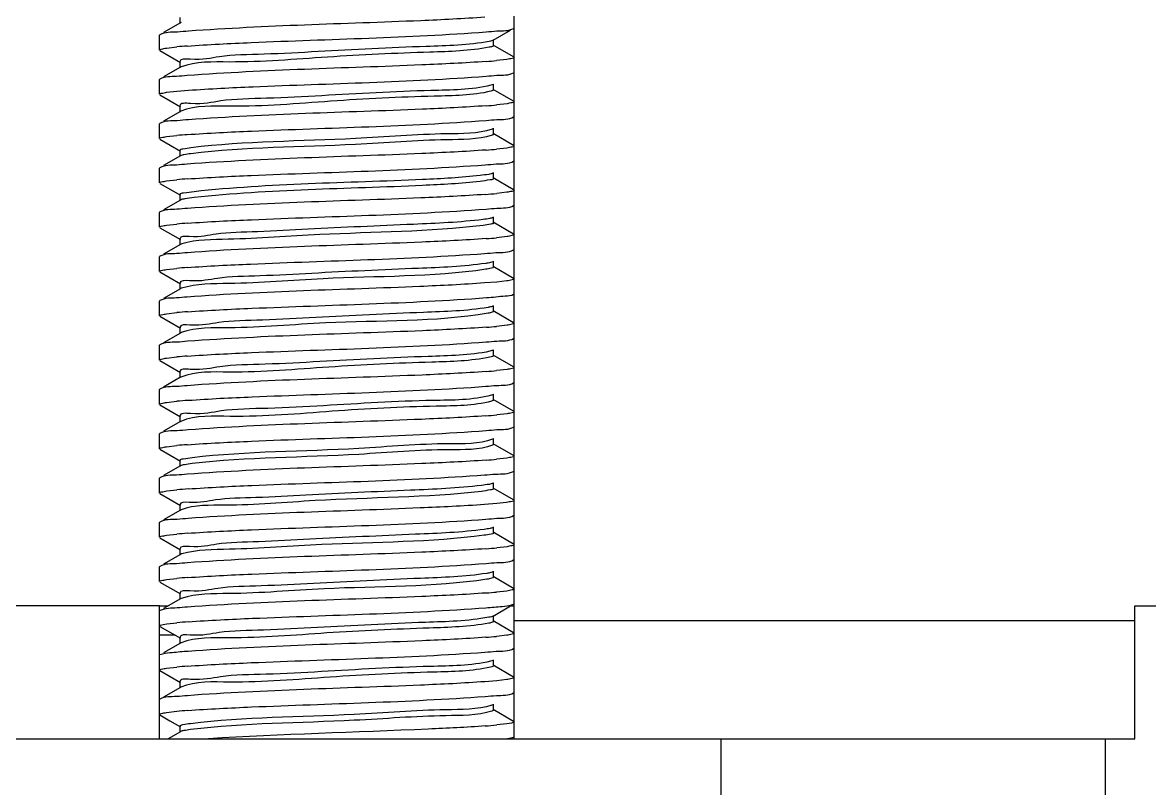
# Model space of a CAD drawing. Extents: x 185245 to 1992634, y -19957 to 755165.
# Drawn here: x 1878528.3 to 1878702, y 582428.2 to 582546.3 of the extents above; entities that cross this region are included whole.
import ezdxf

# ---------------------------------------------------------------- set-up
doc = ezdxf.new("R2010")
doc.units = 0
doc.header["$LTSCALE"] = 1000
doc.header["$MEASUREMENT"] = 0
doc.layers.add('02___PRT_ALL_AXES', color=7, linetype='Continuous')

msp = doc.modelspace()

# ---------------------------------------------------------------- linework, layer by layer
at = {"color": 7, "linetype": 'Continuous'}
for p, q in [((1878552.59, 582547.02), (1878552.59, 582546.11)), ((1878604.08, 582435.83), (1878604.08, 582547.7)), ((1878552.67, 582546.19), (1878550.08, 582544.69)), ((1878552.77, 582546.24), (1878552.67, 582546.19)), ((1878600.85, 582543.52), (1878603.55, 582545.08)), ((1878549.5, 582544.36), (1878549.44, 582544.29)), ((1878549.44, 582542.01), (1878549.44, 582544.29)), ((1878600.92, 582542.69), (1878600.92, 582543.6)), ((1878549.5, 582541.93), (1878552.67, 582540.1)), ((1878550.53, 582542.32), (1878552.13, 582542.5)), ((1878604.01, 582540.95), (1878600.85, 582542.78)), ((1878552.59, 582540.19), (1878552.59, 582539.28)), ((1878602.98, 582540.56), (1878601.39, 582540.39)), ((1878552.67, 582539.36), (1878550.08, 582537.86)), ((1878552.77, 582539.41), (1878552.67, 582539.36)), ((1878549.5, 582537.53), (1878549.44, 582537.46)), ((1878549.44, 582535.18), (1878549.44, 582537.46)), ((1878600.85, 582536.69), (1878600.5, 582536.57)), ((1878600.92, 582535.86), (1878600.92, 582536.77)), ((1878549.5, 582535.1), (1878552.67, 582533.27)), ((1878550.55, 582535.49), (1878552.11, 582535.66)), ((1878552.11, 582535.66), (1878553.92, 582535.81)), ((1878604.01, 582534.12), (1878600.85, 582535.95)), ((1878552.59, 582533.36), (1878552.59, 582532.45)), ((1878603, 582533.74), (1878601.4, 582533.56)), ((1878552.67, 582532.53), (1878550.08, 582531.03)), ((1878552.74, 582532.57), (1878552.67, 582532.53)), ((1878549.5, 582530.7), (1878549.44, 582530.63)), ((1878549.44, 582528.35), (1878549.44, 582530.63)), ((1878600.85, 582529.86), (1878600.69, 582529.79)), ((1878600.92, 582529.03), (1878600.92, 582529.94)), ((1878549.5, 582528.28), (1878552.67, 582526.44)), ((1878550.53, 582528.66), (1878552.13, 582528.84)), ((1878604.01, 582527.29), (1878600.85, 582529.12)), ((1878552.59, 582526.53), (1878552.59, 582525.62)), ((1878602.98, 582526.9), (1878601.39, 582526.73)), ((1878552.67, 582525.7), (1878550.08, 582524.2)), ((1878549.5, 582523.87), (1878549.44, 582523.8)), ((1878549.44, 582521.52), (1878549.44, 582523.8)), ((1878604.01, 582520.46), (1878600.85, 582522.29)), ((1878600.92, 582522.2), (1878600.92, 582523.11)), ((1878549.5, 582521.45), (1878552.67, 582519.61)), ((1878550.54, 582521.83), (1878552.13, 582522.01)), ((1878552.67, 582518.87), (1878550.08, 582517.37)), ((1878552.59, 582519.7), (1878552.59, 582518.79)), ((1878602.94, 582520.07), (1878601.4, 582519.9)), ((1878549.5, 582517.04), (1878549.44, 582516.97)), ((1878549.44, 582514.69), (1878549.44, 582516.97)), ((1878604.01, 582513.63), (1878600.85, 582515.46)), ((1878600.92, 582515.37), (1878600.92, 582516.28)), ((1878549.5, 582514.62), (1878552.67, 582512.78)), ((1878550.54, 582515), (1878552.13, 582515.18)), ((1878552.67, 582512.04), (1878550.08, 582510.54)), ((1878552.59, 582512.87), (1878552.59, 582511.96)), ((1878552.87, 582512.12), (1878552.67, 582512.04)), ((1878602.99, 582513.24), (1878601.39, 582513.07)), ((1878549.5, 582510.21), (1878549.44, 582510.14)), ((1878549.44, 582507.86), (1878549.44, 582510.14)), ((1878604.01, 582506.8), (1878600.85, 582508.63)), ((1878600.92, 582508.54), (1878600.92, 582509.45)), ((1878549.5, 582507.79), (1878552.67, 582505.95)), ((1878550.51, 582508.17), (1878552.13, 582508.35)), ((1878552.67, 582505.21), (1878550.08, 582503.71)), ((1878552.59, 582506.04), (1878552.59, 582505.13)), ((1878552.8, 582505.27), (1878552.67, 582505.21)), ((1878601.41, 582506.24), (1878599.54, 582506.09)), ((1878602.95, 582506.41), (1878601.41, 582506.24)), ((1878549.5, 582503.38), (1878549.44, 582503.31)), ((1878549.44, 582501.03), (1878549.44, 582503.31)), ((1878550.54, 582501.34), (1878552.13, 582501.52)), ((1878604.01, 582499.97), (1878600.85, 582501.8)), ((1878600.92, 582501.71), (1878600.92, 582502.62)), ((1878549.5, 582500.96), (1878552.67, 582499.12)), ((1878552.67, 582498.38), (1878550.08, 582496.88)), ((1878552.59, 582499.21), (1878552.59, 582498.3)), ((1878552.75, 582498.42), (1878552.67, 582498.38)), ((1878603, 582499.58), (1878601.39, 582499.4)), ((1878549.5, 582496.55), (1878549.44, 582496.48)), ((1878549.44, 582494.2), (1878549.44, 582496.48)), ((1878550.53, 582494.51), (1878552.13, 582494.69)), ((1878600.85, 582495.71), (1878600.36, 582495.56)), ((1878604.01, 582493.14), (1878600.85, 582494.97)), ((1878600.92, 582494.88), (1878600.92, 582495.79)), ((1878549.5, 582494.13), (1878552.67, 582492.29)), ((1878552.67, 582491.55), (1878550.08, 582490.05)), ((1878552.59, 582492.38), (1878552.59, 582491.47)), ((1878552.75, 582491.59), (1878552.67, 582491.55)), ((1878602.99, 582492.75), (1878601.39, 582492.58)), ((1878549.5, 582489.72), (1878549.44, 582489.65)), ((1878549.44, 582487.37), (1878549.44, 582489.65)), ((1878550.54, 582487.68), (1878552.11, 582487.86)), ((1878600.85, 582488.88), (1878600.59, 582488.78)), ((1878604.01, 582486.31), (1878600.85, 582488.14)), ((1878600.92, 582488.05), (1878600.92, 582488.96)), ((1878549.5, 582487.3), (1878552.67, 582485.46)), ((1878602.99, 582485.92), (1878601.4, 582485.75)), ((1878552.67, 582484.72), (1878550.08, 582483.22)), ((1878552.59, 582485.55), (1878552.59, 582484.64)), ((1878552.73, 582484.75), (1878552.67, 582484.72)), ((1878549.5, 582482.89), (1878549.44, 582482.82)), ((1878549.44, 582480.54), (1878549.44, 582482.82)), ((1878550.53, 582480.85), (1878552.13, 582481.03)), ((1878600.85, 582482.05), (1878600.76, 582482.01)), ((1878604.01, 582479.48), (1878600.85, 582481.31)), ((1878600.92, 582481.22), (1878600.92, 582482.13)), ((1878549.5, 582480.47), (1878552.67, 582478.63)), ((1878602.98, 582479.09), (1878601.39, 582478.92)), ((1878552.67, 582477.89), (1878550.08, 582476.39)), ((1878552.59, 582478.72), (1878552.59, 582477.81)), ((1878549.5, 582476.06), (1878549.44, 582475.99)), ((1878549.44, 582473.71), (1878549.44, 582475.99)), ((1878550.57, 582474.02), (1878552.12, 582474.2)), ((1878604.01, 582472.65), (1878600.85, 582474.48)), ((1878600.92, 582474.39), (1878600.92, 582475.3)), ((1878549.5, 582473.64), (1878552.67, 582471.8)), ((1878601.41, 582472.09), (1878599.5, 582471.93)), ((1878602.93, 582472.26), (1878601.41, 582472.09)), ((1878552.67, 582471.06), (1878550.08, 582469.56)), ((1878552.59, 582471.89), (1878552.59, 582470.98)), ((1878552.77, 582471.11), (1878552.67, 582471.06)), ((1878549.5, 582469.23), (1878549.44, 582469.16)), ((1878549.44, 582466.88), (1878549.44, 582469.16)), ((1878600.92, 582467.56), (1878600.92, 582468.47)), ((1878549.5, 582466.81), (1878552.67, 582464.97)), ((1878550.53, 582467.19), (1878552.13, 582467.37)), ((1878604.01, 582465.82), (1878600.85, 582467.65)), ((1878552.59, 582465.06), (1878552.59, 582464.15)), ((1878602.99, 582465.43), (1878601.4, 582465.26)), ((1878552.67, 582464.23), (1878550.08, 582462.73)), ((1878552.85, 582464.31), (1878552.67, 582464.23)), ((1878549.5, 582462.4), (1878549.44, 582462.33)), ((1878549.44, 582460.05), (1878549.44, 582462.33)), ((1878600.92, 582460.73), (1878600.92, 582461.64)), ((1878549.5, 582459.98), (1878552.67, 582458.14)), ((1878550.53, 582460.36), (1878552.12, 582460.54)), ((1878604.01, 582458.99), (1878600.85, 582460.82)), ((1878552.59, 582458.23), (1878552.59, 582457.32)), ((1878602.98, 582458.6), (1878601.39, 582458.43)), ((1878549.44, 582456.32), (1878458.37, 582456.32)), ((1878549.44, 582435.83), (1878549.44, 582456.32)), ((1878552.67, 582457.4), (1878550.08, 582455.9)), ((1878552.78, 582457.45), (1878552.67, 582457.4)), ((1878603.69, 582456.45), (1878604.01, 582456.56)), ((1878699.7, 582435.83), (1878699.7, 582456.32)), ((1878699.7, 582456.32), (1878786.21, 582456.32)), ((1878549.55, 582455.59), (1878549.5, 582455.57)), ((1878600.85, 582454.73), (1878603.55, 582456.29)), ((1878600.92, 582453.9), (1878600.92, 582454.81)), ((1878549.5, 582453.15), (1878552.67, 582451.31)), ((1878550.01, 582453.44), (1878550.57, 582453.53)), ((1878550.57, 582453.53), (1878552.12, 582453.71)), ((1878604.01, 582452.16), (1878600.85, 582453.99)), ((1878604.08, 582454.05), (1878699.7, 582454.05)), ((1878552.59, 582451.4), (1878552.59, 582450.49)), ((1878602.98, 582451.77), (1878601.39, 582451.6)), ((1878552.67, 582450.57), (1878550.08, 582449.07)), ((1878552.74, 582450.61), (1878552.67, 582450.57)), ((1878549.93, 582448.87), (1878549.5, 582448.74)), ((1878600.85, 582447.9), (1878600.46, 582447.77)), ((1878600.92, 582447.07), (1878600.92, 582447.98)), ((1878549.5, 582446.32), (1878552.67, 582444.48)), ((1878550.54, 582446.7), (1878552.13, 582446.88)), ((1878604.01, 582445.33), (1878600.85, 582447.16)), ((1878552.59, 582444.57), (1878552.59, 582443.66)), ((1878601.4, 582444.77), (1878599.59, 582444.62)), ((1878602.94, 582444.94), (1878601.4, 582444.77)), ((1878552.67, 582443.74), (1878550.08, 582442.24)), ((1878552.74, 582443.78), (1878552.67, 582443.74)), ((1878600.85, 582441.07), (1878600.67, 582440.99)), ((1878600.92, 582440.24), (1878600.92, 582441.15)), ((1878549.5, 582439.49), (1878551.04, 582438.6)), ((1878550.52, 582439.87), (1878552.12, 582440.05)), ((1878604.01, 582438.5), (1878600.85, 582440.33)), ((1878551.04, 582438.6), (1878552.67, 582437.65)), ((1878552.59, 582437.74), (1878552.59, 582436.83)), ((1878602.98, 582438.11), (1878601.41, 582437.94)), ((1878603.66, 582438.23), (1878602.98, 582438.11)), ((1878449.27, 582435.83), (1878699.7, 582435.83)), ((1878552.67, 582436.91), (1878550.8, 582435.83)), ((1878635.95, 582435.83), (1878635.95, 582296.96)), ((1878695.15, 582435.83), (1878695.15, 582296.96))]:
    msp.add_line(p, q, dxfattribs=at)
for centre, radius, start, end in [((1878553.22, 582545.03), 1.29, 108.82, 110.5379), ((1878560.3, 582452.51), 90.36, 94.1864, 95.1886), ((1878593.17, 582630.89), 90.88, 274.1708, 275.188), ((1878593.17, 582624.05), 90.87, 274.166, 275.1925), ((1878560.33, 582438.53), 90.67, 94.1755, 95.1892), ((1878593.17, 582617.26), 90.91, 274.1695, 275.1881), ((1878560.37, 582431.17), 91.21, 94.1602, 95.1879), ((1878592.96, 582612.91), 93.39, 274.0964, 275.1853), ((1878560.36, 582424.56), 90.99, 94.1671, 95.1881), ((1878593.18, 582603.53), 90.84, 274.1697, 275.1896), ((1878560.28, 582418.63), 90.09, 94.1912, 95.1919), ((1878553.32, 582503.76), 1.6, 107.5093, 109.0409), ((1878560.37, 582410.79), 91.1, 94.1644, 95.1876), ((1878553.17, 582497.36), 1.14, 109.6781, 111.5053), ((1878593.25, 582589.04), 90.01, 274.1972, 275.1888), ((1878560.33, 582404.41), 90.65, 94.1774, 95.1884), ((1878593.19, 582582.86), 90.65, 274.1773, 275.1883), ((1878560.49, 582395.64), 92.59, 94.1134, 95.192), ((1878593.08, 582577.27), 91.9, 274.134, 275.1927), ((1878560.32, 582390.78), 90.62, 94.178, 95.1886), ((1878593.18, 582569.29), 90.75, 274.1743, 275.1882), ((1878560.54, 582381.4), 93.18, 94.1019, 95.1864), ((1878560.35, 582376.87), 90.87, 94.1701, 95.1887), ((1878593.14, 582556.18), 91.3, 274.1546, 275.1902), ((1878553.47, 582462.32), 2.08, 106.0223, 107.325), ((1878560.37, 582369.8), 91.11, 94.1608, 95.19), ((1878593.17, 582548.98), 90.92, 274.1688, 275.1884), ((1878553.25, 582456.17), 1.36, 108.4797, 110.151), ((1878560.54, 582360.96), 93.13, 94.1045, 95.1852), ((1878593.13, 582542.55), 91.32, 274.1568, 275.1877), ((1878553.13, 582449.67), 1.02, 110.4348, 112.3506), ((1878560.35, 582356.34), 90.91, 94.1694, 95.1882), ((1878560.4, 582348.91), 91.51, 94.1462, 95.1925), ((1878592.99, 582530.55), 92.99, 274.1014, 275.192)]:
    msp.add_arc(centre, radius, start, end, dxfattribs=at)
for points, knots in [([(1878599.56, 582547.07), (1878596.27, 582546.83), (1878581.07, 582546.09), (1878565.84, 582545.78), (1878553.94, 582544.92)], [0, 0, 0, 0, 0.216278, 1, 1, 1, 1]), ([(1878553.94, 582544.92), (1878553.36, 582544.88), (1878551.91, 582544.69), (1878550.29, 582544.82), (1878549.5, 582544.36)], [0, 0, 0, 0, 0.388902, 1, 1, 1, 1]), ([(1878599.78, 582544.81), (1878600.33, 582544.85), (1878601.72, 582545.03), (1878603.26, 582544.92), (1878604.01, 582545.35)], [0, 0, 0, 0, 0.388304, 1, 1, 1, 1]), ([(1878600.24, 582543.34), (1878597.05, 582542.74), (1878588.22, 582542.54), (1878576.57, 582541.92), (1878566.18, 582541.33), (1878559.09, 582541.26), (1878555.79, 582540.34), (1878552.6, 582540.73), (1878552.59, 582540.19)], [0, 0, 0, 0, 0.203823, 0.552642, 0.727155, 0.87117, 0.966043, 1, 1, 1, 1]), ([(1878553.71, 582542.63), (1878557, 582542.87), (1878572.36, 582543.62), (1878587.74, 582543.92), (1878599.78, 582544.81)], [0, 0, 0, 0, 0.214716, 1, 1, 1, 1]), ([(1878600.85, 582543.52), (1878600.78, 582543.48), (1878600.58, 582543.41), (1878600.37, 582543.37), (1878600.24, 582543.34)], [0, 0, 0, 0, 0.383917, 1, 1, 1, 1]), ([(1878549.44, 582542.01), (1878549.44, 582542.11), (1878549.97, 582542.21), (1878550.25, 582542.28), (1878550.53, 582542.32)], [0, 0, 0, 0, 0.274834, 1, 1, 1, 1]), ([(1878600.24, 582542.43), (1878597.24, 582541.86), (1878588.88, 582541.63), (1878575.5, 582541.05), (1878562.87, 582539.93), (1878555.09, 582540.29), (1878552.77, 582539.41)], [0, 0, 0, 0, 0.192381, 0.524853, 0.843231, 1, 1, 1, 1]), ([(1878600.92, 582542.69), (1878600.92, 582542.62), (1878600.61, 582542.51), (1878600.41, 582542.47), (1878600.24, 582542.43)], [0, 0, 0, 0, 0.289583, 1, 1, 1, 1]), ([(1878599.78, 582540.25), (1878596.48, 582540.01), (1878581.12, 582539.26), (1878565.74, 582538.96), (1878553.71, 582538.07)], [0, 0, 0, 0, 0.215136, 1, 1, 1, 1]), ([(1878604.08, 582540.87), (1878604.08, 582540.77), (1878603.54, 582540.67), (1878603.26, 582540.6), (1878602.98, 582540.56)], [0, 0, 0, 0, 0.274668, 1, 1, 1, 1]), ([(1878553.71, 582538.07), (1878553.16, 582538.03), (1878551.78, 582537.85), (1878550.25, 582537.96), (1878549.5, 582537.53)], [0, 0, 0, 0, 0.388224, 1, 1, 1, 1]), ([(1878553.92, 582535.81), (1878557.23, 582536.05), (1878572.51, 582536.79), (1878587.82, 582537.09), (1878599.77, 582537.98)], [0, 0, 0, 0, 0.216727, 1, 1, 1, 1]), ([(1878599.77, 582537.98), (1878600.33, 582538.02), (1878601.72, 582538.2), (1878603.26, 582538.08), (1878604.01, 582538.52)], [0, 0, 0, 0, 0.388363, 1, 1, 1, 1]), ([(1878600.5, 582536.57), (1878597.49, 582535.85), (1878588.72, 582535.82), (1878577.15, 582535.11), (1878566.59, 582534.52), (1878559.29, 582534.46), (1878555.91, 582533.5), (1878552.59, 582533.92), (1878552.59, 582533.36)], [0, 0, 0, 0, 0.192848, 0.542579, 0.720249, 0.867673, 0.965105, 1, 1, 1, 1]), ([(1878549.44, 582535.18), (1878549.44, 582535.29), (1878549.99, 582535.38), (1878550.27, 582535.45), (1878550.55, 582535.49)], [0, 0, 0, 0, 0.274367, 1, 1, 1, 1]), ([(1878600.5, 582535.66), (1878597.66, 582534.98), (1878589.34, 582534.91), (1878575.92, 582534.23), (1878563.09, 582533.05), (1878555.08, 582533.52), (1878552.74, 582532.57)], [0, 0, 0, 0, 0.182551, 0.516838, 0.841522, 1, 1, 1, 1]), ([(1878600.92, 582535.86), (1878600.92, 582535.81), (1878600.74, 582535.72), (1878600.61, 582535.68), (1878600.5, 582535.66)], [0, 0, 0, 0, 0.305772, 1, 1, 1, 1]), ([(1878599.77, 582533.42), (1878596.5, 582533.18), (1878581.22, 582532.44), (1878565.91, 582532.13), (1878553.92, 582531.26)], [0, 0, 0, 0, 0.214372, 1, 1, 1, 1]), ([(1878604.08, 582534.04), (1878604.08, 582533.94), (1878603.55, 582533.85), (1878603.27, 582533.77), (1878603, 582533.74)], [0, 0, 0, 0, 0.275017, 1, 1, 1, 1]), ([(1878553.92, 582531.26), (1878553.34, 582531.22), (1878551.9, 582531.03), (1878550.29, 582531.15), (1878549.5, 582530.7)], [0, 0, 0, 0, 0.388876, 1, 1, 1, 1]), ([(1878553.73, 582528.97), (1878557.02, 582529.21), (1878572.37, 582529.96), (1878587.75, 582530.26), (1878599.78, 582531.15)], [0, 0, 0, 0, 0.214927, 1, 1, 1, 1]), ([(1878599.78, 582531.15), (1878600.33, 582531.19), (1878601.72, 582531.37), (1878603.26, 582531.26), (1878604.01, 582531.69)], [0, 0, 0, 0, 0.388319, 1, 1, 1, 1]), ([(1878600.69, 582529.79), (1878598.46, 582529.07), (1878591.27, 582529.21), (1878575.94, 582527.9), (1878562.7, 582527.96), (1878554.3, 582526.94)], [0, 0, 0, 0, 0.151572, 0.453947, 1, 1, 1, 1]), ([(1878549.44, 582528.35), (1878549.44, 582528.45), (1878549.97, 582528.55), (1878550.26, 582528.62), (1878550.53, 582528.66)], [0, 0, 0, 0, 0.27481, 1, 1, 1, 1]), ([(1878600.69, 582528.88), (1878598.46, 582528.16), (1878591.27, 582528.3), (1878575.94, 582526.99), (1878562.7, 582527.05), (1878554.3, 582526.03)], [0, 0, 0, 0, 0.151572, 0.453947, 1, 1, 1, 1]), ([(1878600.92, 582529.03), (1878600.92, 582529), (1878600.84, 582528.93), (1878600.75, 582528.9), (1878600.69, 582528.88)], [0, 0, 0, 0, 0.333912, 1, 1, 1, 1]), ([(1878554.3, 582526.94), (1878553.87, 582526.89), (1878553.45, 582526.77), (1878552.59, 582526.69), (1878552.59, 582526.53)], [0, 0, 0, 0, 0.730238, 1, 1, 1, 1]), ([(1878554.3, 582526.03), (1878553.94, 582525.98), (1878553.4, 582525.9), (1878552.83, 582525.8), (1878552.67, 582525.7)], [0, 0, 0, 0, 0.654915, 1, 1, 1, 1]), ([(1878599.78, 582526.59), (1878596.48, 582526.35), (1878581.13, 582525.6), (1878565.76, 582525.3), (1878553.73, 582524.41)], [0, 0, 0, 0, 0.215085, 1, 1, 1, 1]), ([(1878604.08, 582527.21), (1878604.08, 582527.11), (1878603.54, 582527.01), (1878603.26, 582526.94), (1878602.98, 582526.9)], [0, 0, 0, 0, 0.274676, 1, 1, 1, 1]), ([(1878553.73, 582524.41), (1878553.18, 582524.37), (1878551.79, 582524.2), (1878550.26, 582524.3), (1878549.5, 582523.87)], [0, 0, 0, 0, 0.3883, 1, 1, 1, 1]), ([(1878553.76, 582522.14), (1878557.03, 582522.38), (1878572.33, 582523.13), (1878587.64, 582523.43), (1878599.63, 582524.31)], [0, 0, 0, 0, 0.21461, 1, 1, 1, 1]), ([(1878599.63, 582524.31), (1878600.2, 582524.35), (1878601.64, 582524.53), (1878603.23, 582524.41), (1878604.01, 582524.86)], [0, 0, 0, 0, 0.388738, 1, 1, 1, 1]), ([(1878598.85, 582522.66), (1878595.91, 582522.33), (1878581.21, 582521.52), (1878566.46, 582521.43), (1878554.77, 582520.16)], [0, 0, 0, 0, 0.20114, 1, 1, 1, 1]), ([(1878600.85, 582523.03), (1878600.65, 582522.91), (1878599.96, 582522.81), (1878599.3, 582522.71), (1878598.85, 582522.66)], [0, 0, 0, 0, 0.338219, 1, 1, 1, 1]), ([(1878549.44, 582521.52), (1878549.44, 582521.63), (1878549.98, 582521.72), (1878550.26, 582521.79), (1878550.54, 582521.83)], [0, 0, 0, 0, 0.274601, 1, 1, 1, 1]), ([(1878598.85, 582521.75), (1878595.91, 582521.42), (1878581.21, 582520.61), (1878566.46, 582520.52), (1878554.77, 582519.25)], [0, 0, 0, 0, 0.20114, 1, 1, 1, 1]), ([(1878600.92, 582522.2), (1878600.93, 582522.01), (1878599.87, 582521.96), (1878599.37, 582521.81), (1878598.85, 582521.75)], [0, 0, 0, 0, 0.267345, 1, 1, 1, 1]), ([(1878554.77, 582520.16), (1878554.23, 582520.1), (1878553.71, 582519.95), (1878552.59, 582519.9), (1878552.59, 582519.7)], [0, 0, 0, 0, 0.733224, 1, 1, 1, 1]), ([(1878554.77, 582519.25), (1878554.3, 582519.2), (1878553.61, 582519.1), (1878552.88, 582518.99), (1878552.67, 582518.87)], [0, 0, 0, 0, 0.663534, 1, 1, 1, 1]), ([(1878599.63, 582519.75), (1878596.33, 582519.51), (1878581.04, 582518.77), (1878565.72, 582518.47), (1878553.76, 582517.59)], [0, 0, 0, 0, 0.216352, 1, 1, 1, 1]), ([(1878604.08, 582520.38), (1878604.08, 582520.27), (1878603.52, 582520.18), (1878603.23, 582520.11), (1878602.94, 582520.07)], [0, 0, 0, 0, 0.274041, 1, 1, 1, 1]), ([(1878553.76, 582517.59), (1878553.2, 582517.55), (1878551.81, 582517.37), (1878550.26, 582517.48), (1878549.5, 582517.04)], [0, 0, 0, 0, 0.388384, 1, 1, 1, 1]), ([(1878553.74, 582515.31), (1878557.04, 582515.55), (1878572.39, 582516.3), (1878587.76, 582516.6), (1878599.78, 582517.49)], [0, 0, 0, 0, 0.215085, 1, 1, 1, 1]), ([(1878599.78, 582517.49), (1878600.33, 582517.53), (1878601.72, 582517.71), (1878603.26, 582517.6), (1878604.01, 582518.03)], [0, 0, 0, 0, 0.388334, 1, 1, 1, 1]), ([(1878599.31, 582515.88), (1878595.75, 582515.44), (1878586.76, 582515.05), (1878575.06, 582514.55), (1878565.15, 582513.96), (1878558.56, 582513.88), (1878555.53, 582513.04), (1878552.59, 582513.36), (1878552.59, 582512.87)], [0, 0, 0, 0, 0.230176, 0.576529, 0.743488, 0.879422, 0.968255, 1, 1, 1, 1]), ([(1878600.85, 582516.2), (1878600.69, 582516.11), (1878600.16, 582516.01), (1878599.65, 582515.93), (1878599.31, 582515.88)], [0, 0, 0, 0, 0.347289, 1, 1, 1, 1]), ([(1878600.92, 582515.37), (1878600.93, 582515.22), (1878600.12, 582515.14), (1878599.72, 582515.02), (1878599.31, 582514.97)], [0, 0, 0, 0, 0.270713, 1, 1, 1, 1]), ([(1878549.44, 582514.69), (1878549.44, 582514.8), (1878549.98, 582514.89), (1878550.26, 582514.96), (1878550.54, 582515)], [0, 0, 0, 0, 0.274662, 1, 1, 1, 1]), ([(1878599.31, 582514.97), (1878590.97, 582513.93), (1878577.77, 582513.99), (1878562.4, 582512.73), (1878555.16, 582512.81), (1878552.87, 582512.12)], [0, 0, 0, 0, 0.541764, 0.845341, 1, 1, 1, 1]), ([(1878599.78, 582512.93), (1878596.49, 582512.69), (1878581.14, 582511.94), (1878565.77, 582511.64), (1878553.74, 582510.76)], [0, 0, 0, 0, 0.215022, 1, 1, 1, 1]), ([(1878604.08, 582513.55), (1878604.08, 582513.45), (1878603.55, 582513.35), (1878603.26, 582513.28), (1878602.99, 582513.24)], [0, 0, 0, 0, 0.274807, 1, 1, 1, 1]), ([(1878553.74, 582510.76), (1878553.19, 582510.71), (1878551.8, 582510.54), (1878550.26, 582510.65), (1878549.5, 582510.21)], [0, 0, 0, 0, 0.388342, 1, 1, 1, 1]), ([(1878553.7, 582508.47), (1878556.96, 582508.72), (1878572.24, 582509.46), (1878587.54, 582509.77), (1878599.54, 582510.64)], [0, 0, 0, 0, 0.213673, 1, 1, 1, 1]), ([(1878599.54, 582510.64), (1878600.13, 582510.68), (1878601.59, 582510.87), (1878603.22, 582510.74), (1878604.01, 582511.2)], [0, 0, 0, 0, 0.389021, 1, 1, 1, 1]), ([(1878599.72, 582509.11), (1878596.28, 582508.61), (1878587.35, 582508.28), (1878575.65, 582507.75), (1878565.55, 582507.15), (1878558.76, 582507.08), (1878555.63, 582506.21), (1878552.6, 582506.55), (1878552.59, 582506.04)], [0, 0, 0, 0, 0.22028, 0.567606, 0.737398, 0.87635, 0.967433, 1, 1, 1, 1]), ([(1878600.85, 582509.37), (1878600.73, 582509.3), (1878600.34, 582509.21), (1878599.97, 582509.14), (1878599.72, 582509.11)], [0, 0, 0, 0, 0.358669, 1, 1, 1, 1]), ([(1878600.92, 582508.54), (1878600.92, 582508.43), (1878600.34, 582508.32), (1878600.02, 582508.24), (1878599.72, 582508.2)], [0, 0, 0, 0, 0.275759, 1, 1, 1, 1]), ([(1878549.44, 582507.86), (1878549.44, 582507.96), (1878549.96, 582508.06), (1878550.24, 582508.13), (1878550.51, 582508.17)], [0, 0, 0, 0, 0.275147, 1, 1, 1, 1]), ([(1878599.72, 582508.2), (1878591.44, 582507), (1878578.11, 582507.23), (1878562.62, 582505.88), (1878555.18, 582506.02), (1878552.84, 582505.28)], [0, 0, 0, 0, 0.534412, 0.843488, 1, 1, 1, 1]), ([(1878604.08, 582506.72), (1878604.08, 582506.61), (1878603.53, 582506.52), (1878603.24, 582506.45), (1878602.95, 582506.41)], [0, 0, 0, 0, 0.274154, 1, 1, 1, 1]), ([(1878599.54, 582506.09), (1878596.22, 582505.85), (1878580.94, 582505.1), (1878565.64, 582504.81), (1878553.7, 582503.92)], [0, 0, 0, 0, 0.217447, 1, 1, 1, 1]), ([(1878553.7, 582503.92), (1878553.15, 582503.88), (1878551.77, 582503.7), (1878550.25, 582503.81), (1878549.5, 582503.38)], [0, 0, 0, 0, 0.388213, 1, 1, 1, 1]), ([(1878553.75, 582501.65), (1878557.05, 582501.89), (1878572.41, 582502.64), (1878587.8, 582502.94), (1878599.83, 582503.83)], [0, 0, 0, 0, 0.215338, 1, 1, 1, 1]), ([(1878599.83, 582503.83), (1878600.8, 582503.9), (1878602.16, 582504.09), (1878603.63, 582504.15), (1878604.01, 582504.37)], [0, 0, 0, 0, 0.68639, 1, 1, 1, 1]), ([(1878600.07, 582502.33), (1878596.78, 582501.77), (1878587.91, 582501.51), (1878576.23, 582500.94), (1878565.95, 582500.34), (1878558.97, 582500.27), (1878555.73, 582499.37), (1878552.6, 582499.74), (1878552.59, 582499.21)], [0, 0, 0, 0, 0.209979, 0.558257, 0.731004, 0.873118, 0.966571, 1, 1, 1, 1]), ([(1878600.85, 582502.54), (1878600.76, 582502.49), (1878600.5, 582502.41), (1878600.23, 582502.36), (1878600.07, 582502.33)], [0, 0, 0, 0, 0.373344, 1, 1, 1, 1]), ([(1878600.92, 582501.71), (1878600.92, 582501.63), (1878600.52, 582501.52), (1878600.28, 582501.46), (1878600.07, 582501.42)], [0, 0, 0, 0, 0.283339, 1, 1, 1, 1]), ([(1878549.44, 582501.03), (1878549.44, 582501.14), (1878549.98, 582501.23), (1878550.26, 582501.3), (1878550.54, 582501.34)], [0, 0, 0, 0, 0.274594, 1, 1, 1, 1]), ([(1878600.07, 582501.42), (1878591.83, 582500.02), (1878578.33, 582500.51), (1878562.77, 582498.97), (1878555.11, 582499.27), (1878552.79, 582498.44)], [0, 0, 0, 0, 0.528851, 0.843743, 1, 1, 1, 1]), ([(1878604.08, 582499.89), (1878604.08, 582499.79), (1878603.55, 582499.7), (1878603.27, 582499.62), (1878603, 582499.58)], [0, 0, 0, 0, 0.274924, 1, 1, 1, 1]), ([(1878599.83, 582499.28), (1878596.55, 582499.03), (1878581.18, 582498.28), (1878565.8, 582497.98), (1878553.75, 582497.1)], [0, 0, 0, 0, 0.214455, 1, 1, 1, 1]), ([(1878553.75, 582497.1), (1878553.2, 582497.05), (1878551.8, 582496.88), (1878550.26, 582496.99), (1878549.5, 582496.55)], [0, 0, 0, 0, 0.388343, 1, 1, 1, 1]), ([(1878553.72, 582494.82), (1878557.02, 582495.06), (1878572.38, 582495.81), (1878587.76, 582496.11), (1878599.8, 582497)], [0, 0, 0, 0, 0.214943, 1, 1, 1, 1]), ([(1878599.8, 582497), (1878600.34, 582497.04), (1878601.73, 582497.22), (1878603.26, 582497.11), (1878604.01, 582497.54)], [0, 0, 0, 0, 0.388272, 1, 1, 1, 1]), ([(1878549.44, 582494.2), (1878549.44, 582494.31), (1878549.97, 582494.4), (1878550.26, 582494.47), (1878550.53, 582494.51)], [0, 0, 0, 0, 0.274754, 1, 1, 1, 1]), ([(1878600.36, 582495.56), (1878597.24, 582494.91), (1878588.44, 582494.77), (1878576.82, 582494.12), (1878566.35, 582493.53), (1878559.17, 582493.46), (1878555.84, 582492.53), (1878552.6, 582492.93), (1878552.59, 582492.38)], [0, 0, 0, 0, 0.199256, 0.548462, 0.724288, 0.869719, 0.965654, 1, 1, 1, 1]), ([(1878600.36, 582494.65), (1878597.42, 582494.04), (1878589.08, 582493.86), (1878575.67, 582493.24), (1878562.96, 582492.1), (1878555.08, 582492.51), (1878552.75, 582491.59)], [0, 0, 0, 0, 0.188337, 0.521626, 0.842621, 1, 1, 1, 1]), ([(1878600.92, 582494.88), (1878600.92, 582494.82), (1878600.67, 582494.72), (1878600.5, 582494.68), (1878600.36, 582494.65)], [0, 0, 0, 0, 0.295385, 1, 1, 1, 1]), ([(1878604.08, 582493.06), (1878604.08, 582492.96), (1878603.54, 582492.86), (1878603.26, 582492.79), (1878602.99, 582492.75)], [0, 0, 0, 0, 0.274744, 1, 1, 1, 1]), ([(1878599.8, 582492.44), (1878596.5, 582492.2), (1878581.14, 582491.45), (1878565.76, 582491.15), (1878553.72, 582490.26)], [0, 0, 0, 0, 0.214948, 1, 1, 1, 1]), ([(1878553.72, 582490.26), (1878553.17, 582490.22), (1878551.79, 582490.05), (1878550.26, 582490.15), (1878549.5, 582489.72)], [0, 0, 0, 0, 0.388278, 1, 1, 1, 1]), ([(1878553.85, 582488), (1878557.15, 582488.24), (1878572.43, 582488.98), (1878587.74, 582489.28), (1878599.71, 582490.16)], [0, 0, 0, 0, 0.215823, 1, 1, 1, 1]), ([(1878599.71, 582490.16), (1878600.27, 582490.2), (1878601.68, 582490.38), (1878603.25, 582490.27), (1878604.01, 582490.71)], [0, 0, 0, 0, 0.388556, 1, 1, 1, 1]), ([(1878549.44, 582487.37), (1878549.44, 582487.48), (1878549.98, 582487.57), (1878550.26, 582487.64), (1878550.54, 582487.68)], [0, 0, 0, 0, 0.274641, 1, 1, 1, 1]), ([(1878600.59, 582488.78), (1878597.67, 582488), (1878588.92, 582488.08), (1878577.4, 582487.3), (1878566.76, 582486.72), (1878559.38, 582486.66), (1878555.96, 582485.69), (1878552.59, 582486.12), (1878552.59, 582485.55)], [0, 0, 0, 0, 0.188093, 0.538199, 0.717239, 0.866148, 0.964697, 1, 1, 1, 1]), ([(1878600.59, 582487.87), (1878597.83, 582487.13), (1878589.52, 582487.16), (1878576.11, 582486.41), (1878563.18, 582485.22), (1878555.08, 582485.74), (1878552.73, 582484.75)], [0, 0, 0, 0, 0.178189, 0.513127, 0.84056, 1, 1, 1, 1]), ([(1878600.92, 582488.05), (1878600.92, 582488.01), (1878600.79, 582487.92), (1878600.67, 582487.89), (1878600.59, 582487.87)], [0, 0, 0, 0, 0.315698, 1, 1, 1, 1]), ([(1878604.08, 582486.23), (1878604.08, 582486.13), (1878603.55, 582486.04), (1878603.27, 582485.96), (1878602.99, 582485.92)], [0, 0, 0, 0, 0.274816, 1, 1, 1, 1]), ([(1878599.71, 582485.61), (1878596.42, 582485.37), (1878581.14, 582484.62), (1878565.83, 582484.32), (1878553.85, 582483.44)], [0, 0, 0, 0, 0.215258, 1, 1, 1, 1]), ([(1878553.85, 582483.44), (1878553.29, 582483.4), (1878551.86, 582483.22), (1878550.28, 582483.34), (1878549.5, 582482.89)], [0, 0, 0, 0, 0.388684, 1, 1, 1, 1]), ([(1878553.72, 582481.16), (1878557.02, 582481.4), (1878572.37, 582482.15), (1878587.75, 582482.45), (1878599.79, 582483.34)], [0, 0, 0, 0, 0.214912, 1, 1, 1, 1]), ([(1878599.79, 582483.34), (1878600.34, 582483.38), (1878601.73, 582483.56), (1878603.26, 582483.45), (1878604.01, 582483.88)], [0, 0, 0, 0, 0.38829, 1, 1, 1, 1]), ([(1878549.44, 582480.54), (1878549.44, 582480.65), (1878549.97, 582480.74), (1878550.26, 582480.81), (1878550.53, 582480.85)], [0, 0, 0, 0, 0.274778, 1, 1, 1, 1]), ([(1878600.76, 582482.01), (1878598.65, 582481.2), (1878591.54, 582481.49), (1878576.32, 582480.05), (1878563, 582480.14), (1878554.49, 582479.15)], [0, 0, 0, 0, 0.145687, 0.445768, 1, 1, 1, 1]), ([(1878600.76, 582481.09), (1878598.65, 582480.29), (1878591.54, 582480.58), (1878576.32, 582479.14), (1878563, 582479.23), (1878554.49, 582478.24)], [0, 0, 0, 0, 0.145687, 0.445768, 1, 1, 1, 1]), ([(1878600.92, 582481.22), (1878600.92, 582481.2), (1878600.87, 582481.14), (1878600.8, 582481.11), (1878600.76, 582481.09)], [0, 0, 0, 0, 0.351609, 1, 1, 1, 1]), ([(1878554.49, 582479.15), (1878554.02, 582479.1), (1878553.56, 582478.96), (1878552.59, 582478.89), (1878552.59, 582478.72)], [0, 0, 0, 0, 0.731611, 1, 1, 1, 1]), ([(1878604.08, 582479.4), (1878604.08, 582479.3), (1878603.54, 582479.2), (1878603.26, 582479.13), (1878602.98, 582479.09)], [0, 0, 0, 0, 0.274719, 1, 1, 1, 1]), ([(1878554.49, 582478.24), (1878554.09, 582478.19), (1878553.48, 582478.1), (1878552.85, 582478), (1878552.67, 582477.89)], [0, 0, 0, 0, 0.658748, 1, 1, 1, 1]), ([(1878599.79, 582478.78), (1878596.49, 582478.54), (1878581.14, 582477.79), (1878565.76, 582477.49), (1878553.72, 582476.6)], [0, 0, 0, 0, 0.215012, 1, 1, 1, 1]), ([(1878553.72, 582476.6), (1878553.17, 582476.56), (1878551.79, 582476.39), (1878550.26, 582476.49), (1878549.5, 582476.06)], [0, 0, 0, 0, 0.388279, 1, 1, 1, 1]), ([(1878553.88, 582474.34), (1878557.14, 582474.58), (1878572.35, 582475.32), (1878587.58, 582475.63), (1878599.5, 582476.49)], [0, 0, 0, 0, 0.215189, 1, 1, 1, 1]), ([(1878599.5, 582476.49), (1878600.09, 582476.53), (1878601.57, 582476.72), (1878603.21, 582476.59), (1878604.01, 582477.05)], [0, 0, 0, 0, 0.389114, 1, 1, 1, 1]), ([(1878549.44, 582473.71), (1878549.44, 582473.82), (1878549.99, 582473.91), (1878550.28, 582473.98), (1878550.57, 582474.02)], [0, 0, 0, 0, 0.274146, 1, 1, 1, 1]), ([(1878599.05, 582474.87), (1878595.42, 582474.45), (1878586.41, 582474.05), (1878574.72, 582473.56), (1878564.93, 582472.97), (1878558.44, 582472.89), (1878555.47, 582472.07), (1878552.59, 582472.37), (1878552.59, 582471.89)], [0, 0, 0, 0, 0.23573, 0.581512, 0.746883, 0.881131, 0.968703, 1, 1, 1, 1]), ([(1878599.05, 582473.96), (1878590.56, 582472.97), (1878577.26, 582473.06), (1878562.02, 582471.63), (1878554.89, 582471.9), (1878552.77, 582471.11)], [0, 0, 0, 0, 0.552991, 0.85342, 1, 1, 1, 1]), ([(1878600.85, 582475.22), (1878600.67, 582475.11), (1878600.05, 582475.01), (1878599.45, 582474.92), (1878599.05, 582474.87)], [0, 0, 0, 0, 0.341804, 1, 1, 1, 1]), ([(1878600.92, 582474.39), (1878600.93, 582474.22), (1878599.98, 582474.15), (1878599.52, 582474.02), (1878599.05, 582473.96)], [0, 0, 0, 0, 0.268593, 1, 1, 1, 1]), ([(1878599.5, 582471.93), (1878596.21, 582471.7), (1878581, 582470.96), (1878565.77, 582470.65), (1878553.88, 582469.79)], [0, 0, 0, 0, 0.217062, 1, 1, 1, 1]), ([(1878604.08, 582472.57), (1878604.08, 582472.46), (1878603.51, 582472.37), (1878603.22, 582472.3), (1878602.93, 582472.26)], [0, 0, 0, 0, 0.273785, 1, 1, 1, 1]), ([(1878599.75, 582469.67), (1878600.31, 582469.72), (1878601.71, 582469.9), (1878603.25, 582469.78), (1878604.01, 582470.22)], [0, 0, 0, 0, 0.388429, 1, 1, 1, 1]), ([(1878553.88, 582469.79), (1878553.31, 582469.74), (1878551.87, 582469.56), (1878550.28, 582469.68), (1878549.5, 582469.23)], [0, 0, 0, 0, 0.388715, 1, 1, 1, 1]), ([(1878553.74, 582467.5), (1878557.03, 582467.74), (1878572.37, 582468.49), (1878587.73, 582468.79), (1878599.75, 582469.67)], [0, 0, 0, 0, 0.214902, 1, 1, 1, 1]), ([(1878549.44, 582466.88), (1878549.44, 582466.99), (1878549.98, 582467.08), (1878550.26, 582467.15), (1878550.53, 582467.19)], [0, 0, 0, 0, 0.274723, 1, 1, 1, 1]), ([(1878599.49, 582468.1), (1878595.98, 582467.63), (1878587.01, 582467.27), (1878575.31, 582466.75), (1878565.32, 582466.16), (1878558.64, 582466.08), (1878555.57, 582465.23), (1878552.6, 582465.56), (1878552.59, 582465.06)], [0, 0, 0, 0, 0.226057, 0.572822, 0.74096, 0.878147, 0.967915, 1, 1, 1, 1]), ([(1878599.49, 582467.19), (1878591.21, 582466.09), (1878578.01, 582466.19), (1878562.58, 582464.95), (1878555.25, 582465), (1878552.89, 582464.32)], [0, 0, 0, 0, 0.536546, 0.842404, 1, 1, 1, 1]), ([(1878600.85, 582468.39), (1878600.71, 582468.31), (1878600.24, 582468.21), (1878599.79, 582468.14), (1878599.49, 582468.1)], [0, 0, 0, 0, 0.351751, 1, 1, 1, 1]), ([(1878600.92, 582467.56), (1878600.93, 582467.43), (1878600.21, 582467.33), (1878599.85, 582467.23), (1878599.49, 582467.19)], [0, 0, 0, 0, 0.2726, 1, 1, 1, 1]), ([(1878599.75, 582465.12), (1878596.45, 582464.88), (1878581.11, 582464.13), (1878565.75, 582463.83), (1878553.74, 582462.94)], [0, 0, 0, 0, 0.215337, 1, 1, 1, 1]), ([(1878604.08, 582465.74), (1878604.08, 582465.64), (1878603.54, 582465.54), (1878603.26, 582465.47), (1878602.99, 582465.43)], [0, 0, 0, 0, 0.274761, 1, 1, 1, 1]), ([(1878599.78, 582462.85), (1878600.33, 582462.89), (1878601.72, 582463.07), (1878603.26, 582462.96), (1878604.01, 582463.39)], [0, 0, 0, 0, 0.388323, 1, 1, 1, 1]), ([(1878553.74, 582462.94), (1878553.19, 582462.9), (1878551.8, 582462.73), (1878550.26, 582462.84), (1878549.5, 582462.4)], [0, 0, 0, 0, 0.388322, 1, 1, 1, 1]), ([(1878553.76, 582460.67), (1878557.05, 582460.91), (1878572.39, 582461.66), (1878587.76, 582461.96), (1878599.78, 582462.85)], [0, 0, 0, 0, 0.215207, 1, 1, 1, 1]), ([(1878600.85, 582461.56), (1878600.74, 582461.5), (1878600.41, 582461.42), (1878600.08, 582461.35), (1878599.87, 582461.32)], [0, 0, 0, 0, 0.364373, 1, 1, 1, 1]), ([(1878549.44, 582460.05), (1878549.44, 582460.16), (1878549.97, 582460.25), (1878550.26, 582460.32), (1878550.53, 582460.36)], [0, 0, 0, 0, 0.274783, 1, 1, 1, 1]), ([(1878599.87, 582461.32), (1878596.5, 582460.8), (1878587.59, 582460.49), (1878575.9, 582459.94), (1878565.72, 582459.35), (1878558.85, 582459.28), (1878555.67, 582458.39), (1878552.6, 582458.75), (1878552.59, 582458.23)], [0, 0, 0, 0, 0.215993, 0.563723, 0.734744, 0.875008, 0.967073, 1, 1, 1, 1]), ([(1878599.87, 582460.41), (1878591.6, 582459.14), (1878578.2, 582459.46), (1878562.67, 582458.03), (1878555.14, 582458.24), (1878552.81, 582457.46)], [0, 0, 0, 0, 0.53232, 0.843805, 1, 1, 1, 1]), ([(1878600.92, 582460.73), (1878600.92, 582460.63), (1878600.42, 582460.52), (1878600.14, 582460.45), (1878599.87, 582460.41)], [0, 0, 0, 0, 0.278561, 1, 1, 1, 1]), ([(1878599.78, 582458.29), (1878596.49, 582458.05), (1878581.14, 582457.3), (1878565.78, 582457), (1878553.76, 582456.12)], [0, 0, 0, 0, 0.214979, 1, 1, 1, 1]), ([(1878604.08, 582458.91), (1878604.08, 582458.81), (1878603.54, 582458.71), (1878603.26, 582458.64), (1878602.98, 582458.6)], [0, 0, 0, 0, 0.274692, 1, 1, 1, 1]), ([(1878599.75, 582456.02), (1878600.58, 582456.08), (1878601.9, 582456.19), (1878603.21, 582456.34), (1878603.69, 582456.45)], [0, 0, 0, 0, 0.628324, 1, 1, 1, 1]), ([(1878553.76, 582456.12), (1878553.22, 582456.08), (1878551.83, 582455.92), (1878550.35, 582455.95), (1878549.55, 582455.59)], [0, 0, 0, 0, 0.378114, 1, 1, 1, 1]), ([(1878553.87, 582453.85), (1878557.17, 582454.09), (1878572.47, 582454.83), (1878587.79, 582455.13), (1878599.75, 582456.02)], [0, 0, 0, 0, 0.216171, 1, 1, 1, 1]), ([(1878600.85, 582454.73), (1878600.78, 582454.69), (1878600.56, 582454.62), (1878600.33, 582454.57), (1878600.19, 582454.55)], [0, 0, 0, 0, 0.380853, 1, 1, 1, 1]), ([(1878549.44, 582453.22), (1878549.44, 582453.28), (1878549.7, 582453.38), (1878549.86, 582453.41), (1878550.01, 582453.44)], [0, 0, 0, 0, 0.291243, 1, 1, 1, 1]), ([(1878600.19, 582454.55), (1878596.98, 582453.95), (1878588.13, 582453.74), (1878576.48, 582453.13), (1878566.12, 582452.54), (1878559.05, 582452.47), (1878555.78, 582451.56), (1878552.6, 582451.94), (1878552.59, 582451.4)], [0, 0, 0, 0, 0.205516, 0.554189, 0.728216, 0.871707, 0.966187, 1, 1, 1, 1]), ([(1878600.19, 582453.64), (1878597.17, 582453.08), (1878588.81, 582452.83), (1878575.44, 582452.25), (1878562.84, 582451.15), (1878555.1, 582451.49), (1878552.77, 582450.62)], [0, 0, 0, 0, 0.193859, 0.526001, 0.843412, 1, 1, 1, 1]), ([(1878600.92, 582453.9), (1878600.92, 582453.83), (1878600.59, 582453.72), (1878600.38, 582453.67), (1878600.19, 582453.64)], [0, 0, 0, 0, 0.287704, 1, 1, 1, 1]), ([(1878599.75, 582451.46), (1878596.48, 582451.22), (1878581.18, 582450.47), (1878565.86, 582450.17), (1878553.87, 582449.29)], [0, 0, 0, 0, 0.214741, 1, 1, 1, 1]), ([(1878604.08, 582452.08), (1878604.08, 582451.98), (1878603.54, 582451.88), (1878603.25, 582451.81), (1878602.98, 582451.77)], [0, 0, 0, 0, 0.274565, 1, 1, 1, 1]), ([(1878599.59, 582449.17), (1878600.16, 582449.21), (1878601.62, 582449.4), (1878603.23, 582449.28), (1878604.01, 582449.73)], [0, 0, 0, 0, 0.388864, 1, 1, 1, 1]), ([(1878553.87, 582449.29), (1878553.06, 582449.24), (1878551.74, 582449.12), (1878550.42, 582448.98), (1878549.93, 582448.87)], [0, 0, 0, 0, 0.619111, 1, 1, 1, 1]), ([(1878600.46, 582447.77), (1878597.42, 582447.07), (1878588.65, 582447.01), (1878577.06, 582446.32), (1878566.52, 582445.72), (1878559.25, 582445.66), (1878555.89, 582444.72), (1878552.59, 582445.12), (1878552.59, 582444.57)], [0, 0, 0, 0, 0.194611, 0.544201, 0.721363, 0.868238, 0.965255, 1, 1, 1, 1]), ([(1878553.74, 582447.01), (1878557.01, 582447.25), (1878572.29, 582448), (1878587.6, 582448.3), (1878599.59, 582449.17)], [0, 0, 0, 0, 0.214253, 1, 1, 1, 1]), ([(1878549.44, 582446.39), (1878549.44, 582446.5), (1878549.98, 582446.59), (1878550.26, 582446.66), (1878550.54, 582446.7)], [0, 0, 0, 0, 0.274683, 1, 1, 1, 1]), ([(1878600.46, 582446.86), (1878597.6, 582446.2), (1878589.27, 582446.1), (1878575.85, 582445.44), (1878563.05, 582444.27), (1878555.08, 582444.73), (1878552.74, 582443.78)], [0, 0, 0, 0, 0.184157, 0.518189, 0.841854, 1, 1, 1, 1]), ([(1878600.92, 582447.07), (1878600.92, 582447.02), (1878600.72, 582446.92), (1878600.58, 582446.89), (1878600.46, 582446.86)], [0, 0, 0, 0, 0.302611, 1, 1, 1, 1]), ([(1878599.59, 582444.62), (1878596.28, 582444.38), (1878580.99, 582443.64), (1878565.69, 582443.34), (1878553.74, 582442.46)], [0, 0, 0, 0, 0.216842, 1, 1, 1, 1]), ([(1878604.08, 582445.25), (1878604.08, 582445.14), (1878603.52, 582445.05), (1878603.22, 582444.98), (1878602.94, 582444.94)], [0, 0, 0, 0, 0.273899, 1, 1, 1, 1]), ([(1878553.74, 582442.46), (1878553.19, 582442.41), (1878551.8, 582442.24), (1878550.26, 582442.35), (1878549.5, 582441.91)], [0, 0, 0, 0, 0.388329, 1, 1, 1, 1]), ([(1878599.64, 582442.35), (1878600.21, 582442.39), (1878601.65, 582442.57), (1878603.24, 582442.45), (1878604.01, 582442.9)], [0, 0, 0, 0, 0.388749, 1, 1, 1, 1]), ([(1878553.79, 582440.18), (1878557.07, 582440.42), (1878572.35, 582441.17), (1878587.66, 582441.47), (1878599.64, 582442.35)], [0, 0, 0, 0, 0.214924, 1, 1, 1, 1]), ([(1878600.67, 582440.99), (1878598.39, 582440.29), (1878591.16, 582440.39), (1878575.8, 582439.12), (1878562.59, 582439.18), (1878554.23, 582438.14)], [0, 0, 0, 0, 0.153772, 0.457003, 1, 1, 1, 1]), ([(1878549.44, 582439.56), (1878549.44, 582439.66), (1878549.97, 582439.76), (1878550.25, 582439.83), (1878550.52, 582439.87)], [0, 0, 0, 0, 0.274878, 1, 1, 1, 1]), ([(1878600.67, 582440.08), (1878598.39, 582439.38), (1878591.16, 582439.48), (1878575.8, 582438.21), (1878562.59, 582438.27), (1878554.23, 582437.23)], [0, 0, 0, 0, 0.153772, 0.457003, 1, 1, 1, 1]), ([(1878600.92, 582440.24), (1878600.92, 582440.21), (1878600.82, 582440.13), (1878600.73, 582440.1), (1878600.67, 582440.08)], [0, 0, 0, 0, 0.328322, 1, 1, 1, 1]), ([(1878554.23, 582438.14), (1878553.82, 582438.09), (1878553.42, 582437.98), (1878552.59, 582437.89), (1878552.59, 582437.74)], [0, 0, 0, 0, 0.729546, 1, 1, 1, 1]), ([(1878554.23, 582437.23), (1878553.89, 582437.19), (1878553.37, 582437.1), (1878552.83, 582437.01), (1878552.67, 582436.91)], [0, 0, 0, 0, 0.653339, 1, 1, 1, 1]), ([(1878599.64, 582437.79), (1878596.72, 582437.58), (1878582.5, 582436.88), (1878568.27, 582436.49), (1878556.99, 582435.83)], [0, 0, 0, 0, 0.206009, 1, 1, 1, 1]), ([(1878604.08, 582438.42), (1878604.08, 582438.37), (1878603.9, 582438.29), (1878603.77, 582438.26), (1878603.66, 582438.23)], [0, 0, 0, 0, 0.302025, 1, 1, 1, 1]), ([(1878602.97, 582435.83), (1878603.2, 582435.87), (1878603.55, 582435.93), (1878603.9, 582436.01), (1878604.01, 582436.07)], [0, 0, 0, 0, 0.643096, 1, 1, 1, 1])]:
    msp.add_open_spline(points, degree=3, knots=knots, dxfattribs=at)
at = {"layer": '02___PRT_ALL_AXES', "color": 7, "linetype": 'Continuous'}
for p, q in [((1878549.44, 582542.01), (1878549.44, 582544.29)), ((1878549.44, 582535.18), (1878549.44, 582537.46)), ((1878549.44, 582528.35), (1878549.44, 582530.63)), ((1878549.44, 582521.52), (1878549.44, 582523.8)), ((1878549.44, 582514.69), (1878549.44, 582516.97)), ((1878549.44, 582507.86), (1878549.44, 582510.14)), ((1878549.44, 582501.03), (1878549.44, 582503.31)), ((1878549.44, 582494.2), (1878549.44, 582496.48)), ((1878549.44, 582487.37), (1878549.44, 582489.65)), ((1878549.44, 582480.54), (1878549.44, 582482.82)), ((1878549.44, 582473.71), (1878549.44, 582475.99)), ((1878549.44, 582466.88), (1878549.44, 582469.16)), ((1878549.44, 582460.05), (1878549.44, 582462.33)), ((1878549.44, 582456.32), (1878550.8, 582456.32)), ((1878603.61, 582456.32), (1878604.08, 582456.32)), ((1878551.88, 582451.77), (1878549.44, 582451.77))]:
    msp.add_line(p, q, dxfattribs=at)

doc.saveas('drawing.dxf')
